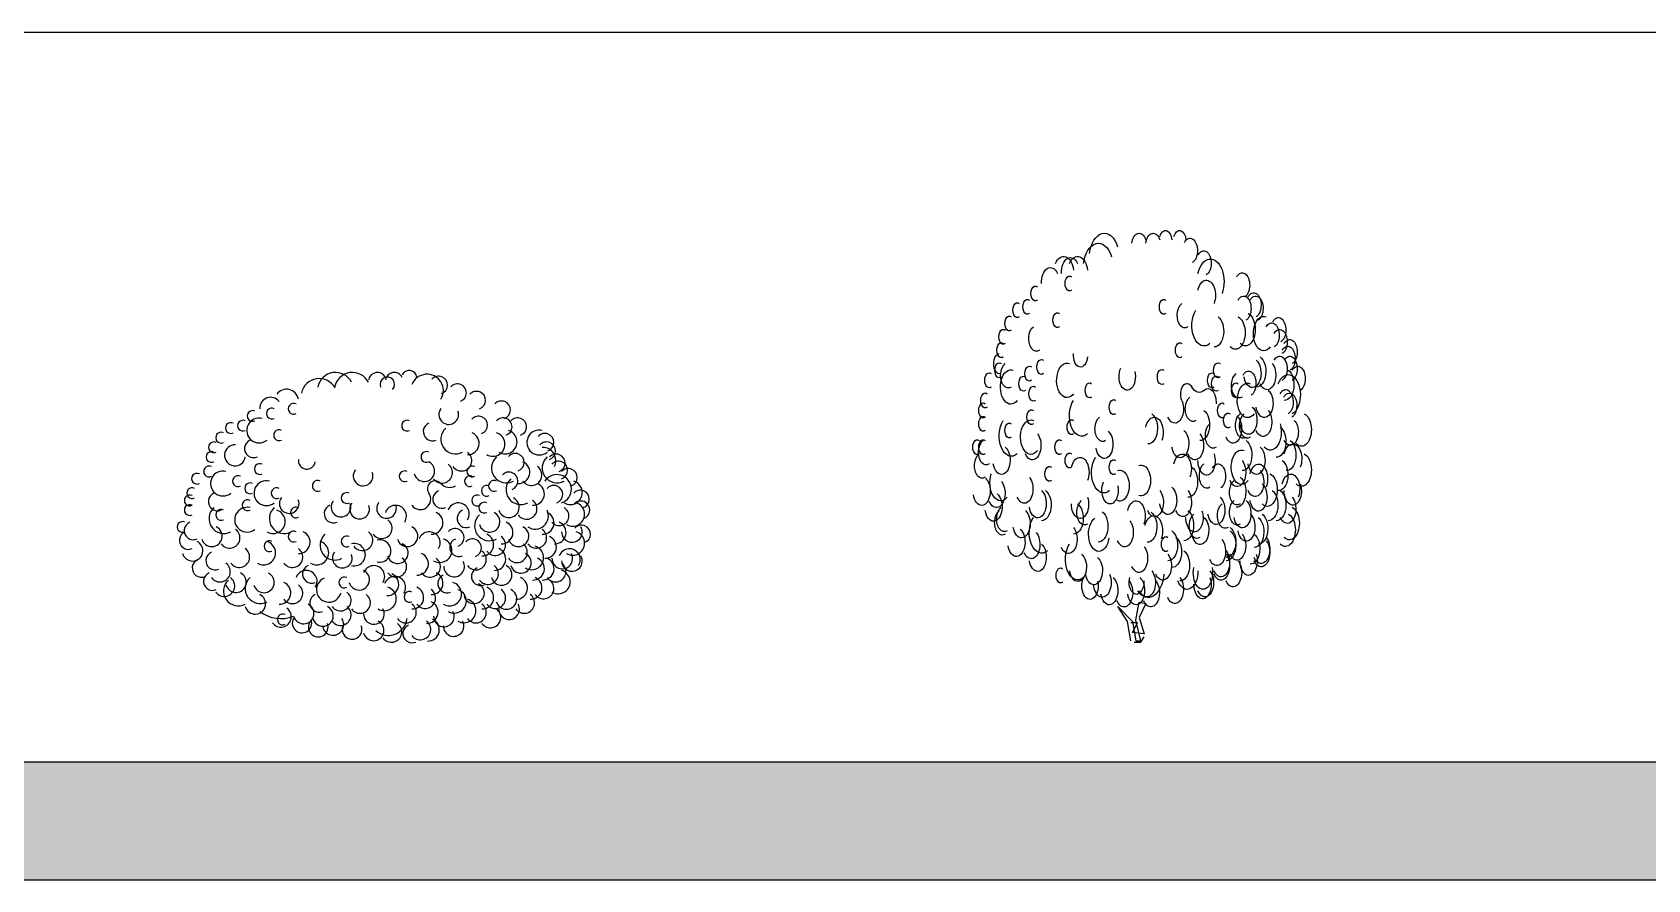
# Model space of a CAD drawing. Header units: millimetres. Extents: x 284148 to 331264, y 78716 to 101523.
# Drawn here: x 294804 to 303665, y 78716 to 83365 of the extents above; entities that cross this region are included whole.
import ezdxf

# ---------------------------------------------------------------- set-up
doc = ezdxf.new("R2010")
doc.units = ezdxf.units.MM
doc.layers.add('www.cad-blocks.net', color=7, linetype='Continuous')

# ---------------------------------------------------------------- blocks, each defined once
blk = doc.blocks.new('A$C511F618E')
for centre, radius, start, end in [((776.9, 1347.1), 99.4, 27.60605, 168.64164), ((866.4, 1380.6), 99.4, 27.60605, 168.64164), ((959.1, 1380.6), 99.4, 27.60605, 168.64164), ((1095.9, 1430.1), 49.7, 27.60597, 168.64166), ((1150.7, 1414.6), 40, 316.26532, 201.13212), ((1188.6, 1430.1), 49.7, 27.60597, 168.64166), ((1270.5, 1448.9), 41.8, 5.82631, 155.26346), ((1368.8, 1381.1), 89.2, 328.14542, 158.76015), ((1431.8, 1410.6), 49.2, 289.68505, 137.73639), ((510.2, 1284.6), 59.2, 37.66922, 183.41358), ((597.7, 1321.7), 66.4, 10.71699, 144.24431), ((1535, 1368.5), 49.2, 289.68505, 137.73639), ((1640.2, 1327.4), 49.2, 289.68505, 137.73639), ((411.3, 1241.4), 29.6, 63.41697, 296.58303), ((517.3, 1254.6), 29.6, 63.41697, 296.58303), ((636.5, 1281.1), 29.6, 63.41697, 296.58303), ((1487.4, 1248.8), 53.9, 142.15054, 21.6018), ((1776.5, 1274.4), 49.2, 289.68505, 137.73639), ((292.1, 1175.2), 29.6, 63.41697, 296.58303), ((358.4, 1188.4), 29.6, 63.41697, 296.58303), ((447.7, 1161.9), 68.2, 75.93392, 309.14275), ((557, 1135.5), 29.6, 63.41697, 296.58303), ((1259.1, 1188.4), 29.6, 63.41697, 296.58303), ((1398.2, 1155.3), 50.4, 113.18397, 293.24564), ((1525.4, 1114.6), 81.4, 131.90813, 298.11785), ((1651.5, 1191.1), 49.2, 289.68505, 137.73639), ((1785.6, 1181.8), 49.2, 289.68505, 137.73639), ((1796.6, 1099), 65.7, 238.73963, 73.30212), ((1865.1, 1181.8), 49.2, 289.68505, 137.73639), ((1984.3, 1095.8), 68.2, 75.93392, 309.14275), ((199.4, 1069.3), 29.6, 63.41697, 296.58303), ((239.1, 1122.3), 29.6, 63.41697, 296.58303), ((315.1, 1025.4), 57.3, 86.43907, 350.92424), ((417.9, 1062.7), 50.4, 113.18397, 293.24564), ((1592.4, 1091.6), 62.1, 268.0518, 66.87169), ((1730.3, 1085.8), 65.7, 238.73963, 73.30212), ((2015.2, 1096.5), 49.2, 289.68505, 137.73639), ((2024, 1049.5), 49.2, 289.68505, 137.73639), ((2002.3, 996.5), 72.8, 332.96951, 91.08142), ((186.2, 1016.4), 29.6, 63.41697, 296.58303), ((451.1, 950.2), 29.6, 63.41697, 296.58303), ((709.4, 996.5), 46.8, 171.91919, 351.83318), ((1353.6, 938.8), 56.8, 195.37664, 64.19066), ((1365.1, 1016.4), 29.6, 63.41697, 296.58303), ((1451.2, 930.3), 57, 215.52262, 54.43271), ((1557.1, 996.5), 57, 215.52262, 54.43271), ((1803.6, 955.8), 81.4, 131.90813, 298.11785), ((1852.3, 986.7), 49.2, 289.68505, 137.73639), ((1870.5, 932.8), 62.1, 268.0518, 66.87169), ((2081.7, 955.8), 81.4, 131.90813, 298.11785), ((2077, 983.3), 49.2, 289.68505, 137.73639), ((2090.3, 943.6), 49.2, 289.68505, 137.73639), ((106.7, 897.2), 29.6, 63.41697, 296.58303), ((172.9, 937), 29.6, 63.41697, 296.58303), ((249, 870.8), 68.2, 75.93392, 309.14275), ((331.9, 884), 29.6, 63.41697, 296.58303), ((769, 857.5), 29.6, 63.41697, 296.58303), ((1017.6, 912), 53.9, 142.15054, 21.6018), ((1245.8, 910.5), 29.6, 63.41697, 296.58303), ((1603.5, 884), 29.6, 63.41697, 296.58303), ((1616.7, 937), 29.6, 63.41697, 296.58303), ((1736, 857.5), 29.6, 63.41697, 296.58303), ((1818.2, 884.5), 49.2, 289.68505, 137.73639), ((1883, 836.7), 81.4, 131.90813, 298.11785), ((1941.3, 917.1), 57, 215.52262, 54.43271), ((2080.7, 840.1), 79.7, 289.18373, 146.60949), ((2143.3, 903.9), 49.2, 289.68505, 137.73639), ((66.9, 778.1), 29.6, 63.41697, 296.58303), ((80.2, 817.8), 29.6, 63.41697, 296.58303), ((219.2, 771.5), 50.4, 113.18397, 293.24564), ((398.1, 844.3), 29.6, 63.41697, 296.58303), ((487.5, 817.8), 68.2, 75.93392, 309.14275), ((543.8, 817.8), 29.6, 63.41697, 296.58303), ((927.9, 791.4), 29.6, 63.41697, 296.58303), ((1331.9, 784.7), 57, 215.51657, 35.51657), ((1412.9, 842.5), 42.5, 41.75926, 215.51657), ((1451.1, 784.7), 50.4, 113.18397, 293.24564), ((1492.5, 913.6), 64.3, 221.75926, 299.33066), ((1643.2, 778.1), 29.6, 63.41697, 296.58303), ((1696.2, 831.1), 29.6, 63.41697, 296.58303), ((1950, 813.7), 62.1, 268.0518, 66.87169), ((2063.8, 811.2), 49.2, 289.68505, 137.73639), ((2154.2, 821.1), 65.7, 238.73963, 73.30212), ((2209.5, 784.7), 49.2, 289.68505, 137.73639), ((66.9, 725.2), 29.6, 63.41697, 296.58303), ((253.8, 677.8), 81.4, 131.90813, 298.11785), ((239.1, 698.7), 29.6, 63.41697, 296.58303), ((381.5, 672.2), 68.2, 75.93392, 309.14275), ((384.8, 751.6), 29.6, 63.41697, 296.58303), ((524.9, 662.2), 65.7, 238.73963, 73.30212), ((584.9, 677.8), 81.4, 131.90813, 298.11785), ((612.3, 760.6), 53.9, 142.15054, 21.6018), ((649.8, 711.9), 29.6, 63.41697, 296.58303), ((855.1, 705.3), 50.4, 113.18397, 293.24564), ((896.4, 741.6), 53.9, 142.15054, 21.6018), ((998.7, 730.3), 53.9, 142.15054, 21.6018), ((1146.4, 734.1), 53.9, 142.15054, 21.6018), ((1195.9, 691.5), 59.6, 326.98876, 159.91684), ((1393.7, 654.9), 62.1, 268.0518, 66.87169), ((1540.3, 704.7), 59.6, 326.98876, 159.91684), ((1583.6, 678.8), 50.4, 113.18397, 293.24564), ((1683, 738.4), 29.6, 63.41697, 296.58303), ((1711.2, 660.8), 56.8, 195.37664, 64.19066), ((1817.2, 740.2), 56.8, 195.37664, 64.19066), ((1914.8, 731.8), 57, 215.52262, 54.43271), ((1961.1, 694), 73.2, 237.12096, 25.20662), ((2003, 654.9), 62.1, 268.0518, 66.87169), ((2094.4, 692.6), 52.6, 219.64421, 60.70069), ((2167.4, 701.9), 65.7, 238.73963, 73.30212), ((2212.1, 725.5), 49.2, 289.68505, 137.73639), ((27.2, 632.5), 29.6, 63.41697, 296.58303), ((86.8, 612.7), 50.4, 113.18397, 293.24564), ((86.8, 612.7), 50.4, 113.18397, 293.24564), ((187.9, 581.4), 56.8, 195.37664, 64.19066), ((1120, 625.9), 57, 215.52262, 54.43271), ((1260.9, 581.4), 56.8, 195.37664, 64.19066), ((1522.7, 574.1), 49.2, 289.68505, 137.73639), ((1710.8, 638.1), 81.4, 131.90813, 298.11785), ((1777.8, 601.9), 62.1, 268.0518, 66.87169), ((1870.2, 581.4), 56.8, 195.37664, 64.19066), ((2069.2, 601.9), 62.1, 268.0518, 66.87169), ((2163.4, 604.9), 56.6, 178.8047, 29.24674), ((2215.9, 593.1), 49.2, 289.68505, 137.73639), ((60.3, 559.7), 50.4, 113.18397, 293.24564), ((60.3, 559.7), 50.4, 113.18397, 293.24564), ((82, 502), 56.8, 195.37664, 64.19066), ((285.5, 573), 57, 215.52262, 54.43271), ((471.9, 490.2), 65.7, 238.73963, 73.30212), ((504.1, 526.6), 29.6, 63.41697, 296.58303), ((636.5, 579.6), 29.6, 63.41697, 296.58303), ((665.1, 549), 62.1, 268.0518, 66.87169), ((763.3, 490.2), 65.7, 238.73963, 73.30212), ((863.1, 532.2), 81.4, 131.90813, 298.11785), ((927.9, 553.1), 29.6, 63.41697, 296.58303), ((969, 480.3), 61.3, 256.22723, 103.77277), ((1014, 559.7), 57, 215.52262, 54.43271), ((1109.4, 500.6), 61.3, 256.22723, 103.77277), ((1207.9, 488.8), 56.8, 195.37664, 64.19066), ((1381.3, 545.9), 59.6, 326.98876, 159.91684), ((1438.9, 503.4), 65.7, 238.73963, 73.30212), ((1543.9, 520), 50.4, 113.18397, 293.24564), ((1617.4, 517.4), 49.2, 289.68505, 137.73639), ((1671.8, 535.7), 62.1, 268.0518, 66.87169), ((1742.6, 533.3), 57, 215.52262, 54.43271), ((1861.8, 493.5), 57, 215.52262, 54.43271), ((1967.8, 573), 57, 215.52262, 54.43271), ((2016.2, 522.5), 62.1, 268.0518, 66.87169), ((2167.4, 543.1), 65.7, 238.73963, 73.30212), ((131.1, 406.8), 50.4, 113.18397, 293.24564), ((206, 447.4), 50.4, 113.18397, 293.24564), ((338.5, 467.1), 57, 215.52262, 54.43271), ((629.9, 467.1), 57, 215.52262, 54.43271), ((904, 461.6), 53.9, 142.15054, 21.6018), ((1199.5, 414.1), 57, 215.52262, 54.43271), ((1314.2, 429.8), 62.1, 268.0518, 66.87169), ((1384.9, 414.1), 57, 215.52262, 54.43271), ((1517.4, 415.5), 56.6, 178.8047, 29.24674), ((1636.6, 453.8), 57, 215.52262, 54.43271), ((1738.1, 456.3), 62.1, 268.0518, 66.87169), ((1883.4, 435.8), 56.8, 195.37664, 64.19066), ((1942.3, 463.7), 65.7, 238.73963, 73.30212), ((1950, 403.4), 62.1, 268.0518, 66.87169), ((2003, 403.4), 62.1, 268.0518, 66.87169), ((2110.5, 459.3), 56.6, 178.8047, 29.24674), ((2149.6, 453.2), 59.6, 326.98876, 159.91684), ((2163.4, 446), 56.6, 178.8047, 29.24674), ((192.8, 334.7), 50.4, 113.18397, 293.24564), ((232.5, 387.7), 57, 215.52262, 54.43271), ((320.4, 329.9), 56.8, 195.37664, 64.19066), ((452.5, 294), 81.4, 131.90813, 298.11785), ((473.7, 328.5), 56.8, 195.37664, 64.19066), ((705.8, 334.1), 59.6, 326.98876, 159.91684), ((735.8, 374.4), 50.4, 113.18397, 293.24564), ((914.7, 328.1), 29.6, 63.41697, 296.58303), ((995.9, 343.2), 56.8, 195.37664, 64.19066), ((1076.6, 360.6), 59.6, 326.98876, 159.91684), ((1191.6, 301.4), 59.6, 326.98876, 159.91684), ((1151, 317.8), 62.1, 268.0518, 66.87169), ((1393.7, 324), 62.1, 268.0518, 66.87169), ((1477.6, 321.5), 50.4, 113.18397, 293.24564), ((1663.1, 361.2), 50.4, 113.18397, 293.24564), ((1702.8, 374.4), 57, 215.52262, 54.43271), ((1777.5, 369.6), 56.8, 195.37664, 64.19066), ((1857.3, 297.5), 62.1, 268.0518, 66.87169), ((1936.8, 297.5), 62.1, 268.0518, 66.87169), ((2073.7, 387.7), 57, 215.52262, 54.43271), ((2088, 331.3), 65.7, 238.73963, 73.30212), ((256.5, 308), 57, 215.52262, 54.43271), ((333.2, 280.8), 81.4, 131.90813, 298.11785), ((559.2, 271), 62.1, 268.0518, 66.87169), ((629.9, 268.5), 57, 215.52262, 54.43271), ((830.4, 288), 68.3, 112.83788, 346.00379), ((894.8, 228.8), 57, 215.52262, 54.43271), ((1134.2, 238.7), 65.7, 238.73963, 73.30212), ((1272.3, 248.7), 29.6, 63.41697, 296.58303), ((1287.7, 244.5), 62.1, 268.0518, 66.87169), ((1358.4, 242.1), 57, 215.52262, 54.43271), ((1491.9, 265.2), 65.7, 238.73963, 73.30212), ((1518.4, 225.4), 65.7, 238.73963, 73.30212), ((1626.3, 269.1), 56.8, 195.37664, 64.19066), ((1671.8, 244.5), 62.1, 268.0518, 66.87169), ((1742.6, 242.1), 57, 215.52262, 54.43271), ((1804, 237.3), 56.8, 195.37664, 64.19066), ((2007.5, 295), 57, 215.52262, 54.43271), ((426.4, 210.8), 56.8, 195.37664, 64.19066), ((566.8, 140), 57, 215.52262, 54.43271), ((691.3, 157.9), 56.8, 195.37664, 64.19066), ((775.6, 215.6), 50.4, 113.18397, 293.24564), ((797.2, 144.6), 56.8, 195.37664, 64.19066), ((894.8, 149.4), 57, 215.52262, 54.43271), ((1000.8, 215.6), 57, 215.52262, 54.43271), ((1077.2, 154.9), 56.6, 178.8047, 29.24674), ((1252.5, 162.7), 57, 215.52262, 54.43271), ((1367.2, 165.1), 62.1, 268.0518, 66.87169), ((1571.4, 172.5), 65.7, 238.73963, 73.30212), ((1636.6, 162.7), 57, 215.52262, 54.43271), ((1716.1, 136.2), 57, 215.52262, 54.43271), ((1819, 181.3), 56.6, 178.8047, 29.24674), ((1901.5, 215.6), 57, 215.52262, 54.43271), ((566.7, 316.7), 187.3, 231.87971, 291.87265), ((577.3, 124.8), 29.6, 63.41697, 296.58303), ((682.6, 104.9), 53.2, 143.5205, 20.23174), ((771.8, 83.2), 53.9, 142.15054, 21.6018), ((853.4, 96.5), 58.3, 186.5157, 34.56703), ((957.3, 70), 53.9, 142.15054, 21.6018), ((1075.4, 65.2), 56.8, 195.37664, 64.19066), ((1155.9, 141.1), 103.9, 228.39801, 353.64704), ((1173, 56.8), 57, 215.52262, 54.43271), ((1286.4, 47.5), 50.4, 113.18397, 293.24564), ((1331.9, 70), 57, 215.52262, 54.43271), ((1373.9, 68.4), 62.1, 268.0518, 66.87169), ((1461.4, 141.6), 56.6, 178.8047, 29.24674), ((1514.4, 88.7), 56.6, 178.8047, 29.24674)]:
    blk.add_arc(centre, radius, start, end)
blk = doc.blocks.new('A$C648B424D')
for p, q in [((795.5, 196.9), (877.3, 113.6)), ((850, 113.6), (795.5, 196.9)), ((895.5, 121.1), (913.7, 219.6)), ((913.7, 219.6), (950, 212)), ((950, 212), (913.7, 136.3)), ((868.2, 7.6), (850, 113.6)), ((904.6, 106), (868.2, 106)), ((877.3, 113.6), (895.5, 7.6)), ((877.3, 53), (904.6, 106)), ((922.8, 7.6), (895.5, 121.1)), ((913.7, 136.3), (940.9, 45.4)), ((940.9, 45.4), (877.3, 53)), ((895.5, 7.6), (922.8, 7.6)), ((922.8, 0), (940.9, 30.3)), ((886.4, 0), (922.8, 0))]:
    blk.add_line(p, q)
at = {"extrusion": (0, 0, -1)}
for centre, major_axis, start_param, end_param in [((722, 2106.5), (0, 137.6), -1.372556, 1.08898), ((912.7, 2175.1), (0, 68.8), -1.372556, 1.088981), ((989.8, 2175.1), (0, 68.8), -1.372556, 1.088981), ((1057.9, 2201.1), (0, 57.9), -1.139062, 1.469108), ((1135, 2201.1), (0, 57.9), -1.139062, 1.469108), ((1192, 2148.1), (0, 68.2), -0.833157, 2.798024), ((689, 2051.5), (0, 137.6), -1.372556, 1.08898), ((1267.5, 2079.9), (0, 68.2), -0.833157, 2.798024), ((425.9, 1973.5), (0, 82), 4.652811, 7.19653), ((498.7, 2024.8), (0, 92.1), -0.946742, 1.38375), ((536, 2028.5), (0, 82), 4.652811, 7.19653), ((575.8, 2024.8), (0, 92.1), -0.946742, 1.38375), ((1304.7, 1978.9), (0, 123.6), -1.200091, 2.126764), ((343.8, 1913.6), (0, 41), 2.677631, 6.747147), ((531, 1968.6), (0, 41), 2.677631, 6.747147), ((1282.1, 1903.6), (0, 82.6), -1.220279, 2.146951), ((1478.5, 1959.3), (0, 68.2), -0.833157, 2.798024), ((244.7, 1821.9), (0, 41), 2.677631, 6.747147), ((299.7, 1840.3), (0, 41), 2.677631, 6.747147), ((1048.4, 1840.3), (0, 41), 2.677631, 6.747147), ((1486, 1831.1), (0, 68.2), -0.833157, 2.798024), ((1541.1, 1849.4), (0, 68.2), -0.833157, 2.798024), ((1552.1, 1831.1), (0, 68.2), -0.833157, 2.798024), ((200.7, 1748.6), (0, 41), 2.677631, 6.747147), ((464.9, 1766.9), (0, 41), 2.677631, 6.747147), ((1164, 1794.4), (0, 69.8), 2.73588, 5.878549), ((1269.8, 1738), (0, 112.7), 2.650844, 5.55175), ((1325.4, 1706.2), (0, 86), 0.403665, 3.175595), ((1440.1, 1698.1), (0, 91), 0.291433, 3.687189), ((1495.1, 1716.4), (0, 91), 0.291433, 3.687189), ((1596.1, 1693.6), (0, 94.5), 2.458423, 6.528685), ((1676.8, 1712.9), (0, 68.2), -0.833157, 2.798024), ((167.6, 1675.3), (0, 41), 2.677631, 6.747147), ((349.3, 1666.1), (0, 69.8), 2.73588, 5.878549), ((1640.2, 1684.4), (0, 68.2), -0.833157, 2.798024), ((1684.2, 1647.8), (0, 68.2), -0.833157, 2.798024), ((156.6, 1601.9), (0, 41), 2.677631, 6.747147), ((1136.5, 1601.9), (0, 41), 2.677631, 6.747147), ((1728.3, 1556.1), (0, 68.2), -0.833157, 2.798024), ((1739.3, 1592.7), (0, 68.2), -0.833157, 2.798024), ((148.6, 1527.9), (0, 55.9), 2.898888, 6.195338), ((145.6, 1491.9), (0, 41), 2.677631, 6.747147), ((195.1, 1464.4), (0, 69.8), 2.73588, 5.878549), ((310.8, 1473.6), (0, 41), 2.677631, 6.747147), ((376.8, 1510.2), (0, 41), 2.677631, 6.747147), ((517.2, 1436.9), (0, 94.5), 2.458423, 6.528685), ((591.5, 1574.5), (0, 64.9), 1.713334, 4.853426), ((1345.7, 1491.9), (0, 41), 2.677631, 6.747147), ((1534.3, 1476.1), (0, 78.7), 0.450458, 4.444016), ((1556.6, 1486.2), (0, 86), 0.403665, 3.175595), ((1615.4, 1464.4), (0, 78.9), 0.620766, 4.092402), ((1684.2, 1501.1), (0, 68.2), -0.833157, 2.798024), ((1739.3, 1501.1), (0, 68.2), -0.833157, 2.798024), ((1783.3, 1446.1), (0, 68.2), -0.833157, 2.798024), ((90.6, 1436.9), (0, 41), 2.677631, 6.747147), ((208.9, 1400.2), (0, 94.5), 2.458423, 6.528685), ((277.7, 1418.6), (0, 41), 2.677631, 6.747147), ((641.1, 1381.9), (0, 41), 2.677631, 6.747147), ((847.7, 1457.3), (0, 74.7), 1.193774, 5.372987), ((1037.4, 1455.2), (0, 41), 2.677631, 6.747147), ((1176.2, 1361.1), (0, 58.8), 4.092508, 7.125145), ((1312.6, 1436.9), (0, 41), 2.677631, 6.747147), ((1334.7, 1418.6), (0, 41), 2.677631, 6.747147), ((1461.3, 1409.4), (0, 69.8), 2.73588, 5.878549), ((1444.8, 1381.9), (0, 41), 2.677631, 6.747147), ((1508.1, 1326.9), (0, 94.5), 2.458423, 6.528685), ((1513.1, 1419.3), (0, 68.2), -0.833157, 2.798024), ((1731.3, 1357.8), (0, 110.4), -0.988022, 2.806773), ((1710.8, 1412.8), (0, 86), 0.403665, 3.175595), ((68.5, 1326.9), (0, 41), 2.677631, 6.747147), ((332.8, 1363.6), (0, 41), 2.677631, 6.747147), ((773.2, 1290.2), (0, 41), 2.677631, 6.747147), ((1208, 1281), (0, 69.8), 2.73588, 5.878549), ((1242.4, 1459.6), (0, 89.1), 2.629676, 3.983552), ((1290.4, 1317.2), (0, 74.2), -0.511917, 1.687202), ((1600.4, 1311.1), (0, 78.7), 0.450458, 4.444016), ((1717.2, 1317.7), (0, 68.2), -0.833157, 2.798024), ((1736.7, 1298.7), (0, 68.2), -0.833157, 2.798024), ((57.5, 1271.9), (0, 41), 2.677631, 6.747147), ((57.5, 1198.5), (0, 41), 2.677631, 6.747147), ((321.8, 1235.2), (0, 41), 2.677631, 6.747147), ((598.2, 1243), (0, 112.7), 2.650844, 5.55175), ((962.1, 1174.5), (0, 86), 0.403665, 3.175595), ((1109, 1281), (0, 78.9), 0.950915, 4.092508), ((1248.3, 1192.8), (0, 86), 0.403665, 3.175595), ((1367.7, 1271.9), (0, 41), 2.677631, 6.747147), ((1400.7, 1216.9), (0, 41), 2.677631, 6.747147), ((1483.3, 1189.4), (0, 69.8), 2.73588, 5.878549), ((1505.3, 1189.4), (0, 69.8), 2.73588, 5.878549), ((1512.3, 1219.4), (0, 78.7), 0.450458, 4.444016), ((1593.4, 1207.7), (0, 78.9), 0.620766, 4.092402), ((1803.4, 1166.3), (0, 91), 0.291433, 3.687189), ((212.8, 1133), (0, 112.7), 2.650844, 5.55175), ((200.7, 1161.9), (0, 41), 2.677631, 6.747147), ((319, 1125.2), (0, 94.5), 2.458423, 6.528685), ((542, 1180.2), (0, 41), 2.677631, 6.747147), ((712.6, 1171), (0, 69.8), 2.73588, 5.878549), ((722, 1086.5), (0, 78.7), 0.450458, 4.444016), ((995.9, 1151.8), (0, 82.6), -1.220279, 2.146951), ((1138, 1091.1), (0, 78.7), 0.450458, 4.444016), ((1318.1, 1134.4), (0, 69.8), 2.73588, 5.878549), ((1428.2, 1171), (0, 78.9), 0.620766, 4.092402), ((1631.9, 1155.4), (0, 101.4), 1.130858, 3.71544), ((1666.7, 1101.1), (0, 86), 0.403665, 3.175595), ((1742.7, 1153.3), (0, 72.9), 0.51137, 4.020467), ((24.5, 1070.2), (0, 41), 2.677631, 6.747147), ((74, 1042.7), (0, 69.8), 2.73588, 5.878549), ((74, 1042.7), (0, 69.8), 2.73588, 5.878549), ((57.5, 1070.2), (0, 41), 2.677631, 6.747147), ((158.1, 999.4), (0, 78.7), 0.450458, 4.444016), ((327.3, 1079.4), (0, 78.9), 0.620766, 4.092402), ((475.9, 1070.2), (0, 41), 2.677631, 6.747147), ((1219.1, 1079.4), (0, 78.9), 0.620766, 4.092402), ((1479.6, 1027.8), (0, 86), 0.403665, 3.175595), ((1556.3, 999.4), (0, 78.7), 0.450458, 4.444016), ((1755.5, 1005.2), (0, 82.6), -1.220279, 2.146951), ((1721.8, 1027.8), (0, 86), 0.403665, 3.175595), ((52, 969.3), (0, 69.8), 2.73588, 5.878549), ((52, 969.3), (0, 69.8), 2.73588, 5.878549), ((531, 996.9), (0, 41), 2.677631, 6.747147), ((588.5, 931.8), (0, 82.6), -1.220279, 2.146951), ((719.3, 931.3), (0, 112.7), 2.650844, 5.55175), ((773.2, 960.2), (0, 41), 2.677631, 6.747147), ((924, 887.4), (0, 85), -0.24038, 3.381973), ((1150, 950.2), (0, 82.6), -1.220279, 2.146951), ((1282.6, 995.2), (0, 78.4), 1.060344, 4.733251), ((1285.1, 914.3), (0, 69.8), 2.73588, 5.878549), ((1346.3, 910.7), (0, 68.2), -0.833157, 2.798024), ((1450.3, 932.7), (0, 78.9), 0.620766, 4.092402), ((1475, 960.2), (0, 94.5), 2.458423, 6.528685), ((1568.4, 895.2), (0, 82.6), -1.220279, 2.146951), ((1677.7, 917.8), (0, 86), 0.403665, 3.175595), ((1803.4, 946.3), (0, 91), 0.291433, 3.687189), ((49, 829.1), (0, 78.7), 0.450458, 4.444016), ((154.2, 875.7), (0, 99.9), 2.508405, 5.211665), ((283.2, 841), (0, 78.9), 0.620766, 4.092402), ((420.9, 923.5), (0, 41), 2.677631, 6.747147), ((807.3, 859.3), (0, 85), -0.24038, 3.381973), ((1182.3, 881.1), (0, 86), 0.403665, 3.175595), ((1450.3, 822.6), (0, 69.8), 2.73588, 5.878549), ((1446.5, 826.1), (0, 86), 0.403665, 3.175595), ((1549.4, 877.7), (0, 78.9), 0.620766, 4.092402), ((1616.2, 836.3), (0, 91), 0.291433, 3.687189), ((1744.5, 840.1), (0, 82.6), -1.220279, 2.146951), ((114.1, 742.7), (0, 78.7), 0.450458, 4.444016), ((130.1, 817.4), (0, 78.9), 0.620766, 4.092402), ((356.3, 761), (0, 78.7), 0.450458, 4.444016), ((378.6, 752.8), (0, 86), 0.403665, 3.175595), ((753.3, 833.3), (0, 74.7), 1.193774, 5.372987), ((998.9, 767.7), (0, 78.9), 0.620766, 4.092402), ((1071.9, 779.3), (0, 78.7), 0.450458, 4.444016), ((1153, 767.7), (0, 78.9), 0.620766, 4.092402), ((1567.3, 797.7), (0, 78.7), 0.450458, 4.444016), ((1622.7, 752.8), (0, 86), 0.403665, 3.175595), ((1666.7, 752.8), (0, 86), 0.403665, 3.175595), ((1756, 830.2), (0, 78.4), 1.060344, 4.733251), ((162.1, 657.6), (0, 69.8), 2.73588, 5.878549), ((173.1, 676), (0, 69.8), 2.73588, 5.878549), ((268.2, 651), (0, 78.7), 0.450458, 4.444016), ((589, 756.9), (0, 78.4), 1.060344, 4.733251), ((554.7, 679.4), (0, 86), 0.403665, 3.175595), ((613.5, 712.6), (0, 69.8), 2.73588, 5.878549), ((690.4, 635.7), (0, 86), 0.403665, 3.175595), ((896.8, 693.5), (0, 82.6), -1.220279, 2.146951), ((958.6, 634.2), (0, 86), 0.403665, 3.175595), ((1160.3, 642.7), (0, 86), 0.403665, 3.175595), ((1216.6, 683.5), (0, 78.4), 1.060344, 4.733251), ((1336.1, 724.3), (0, 78.7), 0.450458, 4.444016), ((1384.2, 694.3), (0, 69.8), 2.73588, 5.878549), ((1450.3, 712.6), (0, 69.8), 2.73588, 5.878549), ((1479.3, 706), (0, 78.7), 0.450458, 4.444016), ((1725.5, 731), (0, 78.9), 0.620766, 4.092402), ((1737.3, 653), (0, 91), 0.291433, 3.687189), ((378, 601.2), (0, 112.7), 2.650844, 5.55175), ((525.4, 566), (0, 78.9), 0.620766, 4.092402), ((692.1, 592.9), (0, 94.6), 1.815076, 5.884589), ((833.7, 602.6), (0, 78.9), 0.620766, 4.092402), ((992.3, 611.5), (0, 82.6), -1.220279, 2.146951), ((1230.1, 639.3), (0, 69.8), 2.73588, 5.878549), ((1248.1, 614.3), (0, 78.7), 0.450458, 4.444016), ((1391.5, 551.1), (0, 86), 0.403665, 3.175595), ((1501.3, 632.7), (0, 78.7), 0.450458, 4.444016), ((1545.6, 606.1), (0, 86), 0.403665, 3.175595), ((1567.6, 624.4), (0, 86), 0.403665, 3.175595), ((1715.3, 616.3), (0, 91), 0.291433, 3.687189), ((240, 548.9), (0, 78.7), 0.450458, 4.444016), ((321.1, 537.2), (0, 78.9), 0.620766, 4.092402), ((356.3, 467.6), (0, 78.7), 0.450458, 4.444016), ((576.1, 454.6), (0, 112.7), 2.650844, 5.55175), ((1059.4, 538.5), (0, 41), 2.677631, 6.747147), ((1072.2, 532.7), (0, 86), 0.403665, 3.175595), ((1094.2, 496.1), (0, 86), 0.403665, 3.175595), ((1339.6, 499.4), (0, 78.9), 0.620766, 4.092402), ((1391.5, 532.7), (0, 86), 0.403665, 3.175595), ((1450.3, 529.3), (0, 78.9), 0.620766, 4.092402), ((1523.6, 514.4), (0, 86), 0.403665, 3.175595), ((1582.4, 511), (0, 78.9), 0.620766, 4.092402), ((1582.4, 492.6), (0, 78.9), 0.620766, 4.092402), ((576.5, 412.6), (0, 78.7), 0.450458, 4.444016), ((664.5, 394.3), (0, 78.7), 0.450458, 4.444016), ((912.2, 461.5), (0, 78.9), 0.620766, 4.092402), ((1042.9, 419.3), (0, 78.9), 0.620766, 4.092402), ((1138.2, 422.7), (0, 86), 0.403665, 3.175595), ((1362.2, 437.6), (0, 78.9), 0.620766, 4.092402), ((1362.2, 419.3), (0, 78.9), 0.620766, 4.092402), ((1428.2, 382.6), (0, 78.9), 0.620766, 4.092402), ((1513.8, 445.2), (0, 78.4), 1.060344, 4.733251), ((481.8, 366.8), (0, 41), 2.677631, 6.747147), ((643.4, 309.3), (0, 74.7), 1.193774, 5.372987), ((711.2, 327.6), (0, 80.8), 0.967488, 4.598669), ((749.2, 283.9), (0, 78.7), 0.450458, 4.444016), ((895.7, 284.3), (0, 78.7), 0.450458, 4.444016), ((898.4, 329.4), (0, 67), 1.460787, 5.105975), ((962.6, 389.4), (0, 143.9), 1.681676, 3.867684), ((954.8, 327.6), (0, 78.9), 0.620766, 4.092402), ((1109, 290.9), (0, 78.9), 0.620766, 4.092402), ((1176.1, 389), (0, 99.2), 1.542225, 4.158475), ((1263.1, 379), (0, 88.3), 1.210092, 5.073093), ((1260.6, 316.8), (0, 78.4), 1.060344, 4.733251), ((1274.1, 327.6), (0, 78.9), 0.620766, 4.092402), ((830.3, 272.2), (0, 78.9), 0.620766, 4.092402), ((976.8, 272.6), (0, 78.9), 0.620766, 4.092402)]:
    blk.add_ellipse(centre, major_axis=major_axis, ratio=0.6, start_param=start_param, end_param=end_param, dxfattribs=at)
blk = doc.blocks.new('FORMAT')
at = {"true_color": 0x546d8e}
h = blk.add_hatch(color=155, dxfattribs=at)
h.set_gradient(color1=(68, 68, 68), color2=(84, 109, 142), tint=1)
h.paths.add_polyline_path([(287877.4, 79361.7), (287877.4, 78715.5), (331264, 78715.5), (331264, 79361.7)])
at = {"color": 155, "true_color": 0x546d8e}
for p, q in [((287877.4, 83365), (331264, 83365)), ((287877.4, 79361.7), (331264, 79361.7)), ((287877.4, 79361.7), (331264, 79361.7)), ((287877.4, 78715.5), (331264, 78715.5))]:
    blk.add_line(p, q, dxfattribs=at)

msp = doc.modelspace()

# ---------------------------------------------------------------- block references
for name, p in [('A$C648B424D', (299962.2, 80018.5)), ('A$C511F618E', (295600.4, 80018.5))]:
    msp.add_blockref(name, p)
at = {"layer": 'www.cad-blocks.net'}
msp.add_blockref('FORMAT', (0, 0), dxfattribs=at)

doc.saveas('drawing.dxf')
